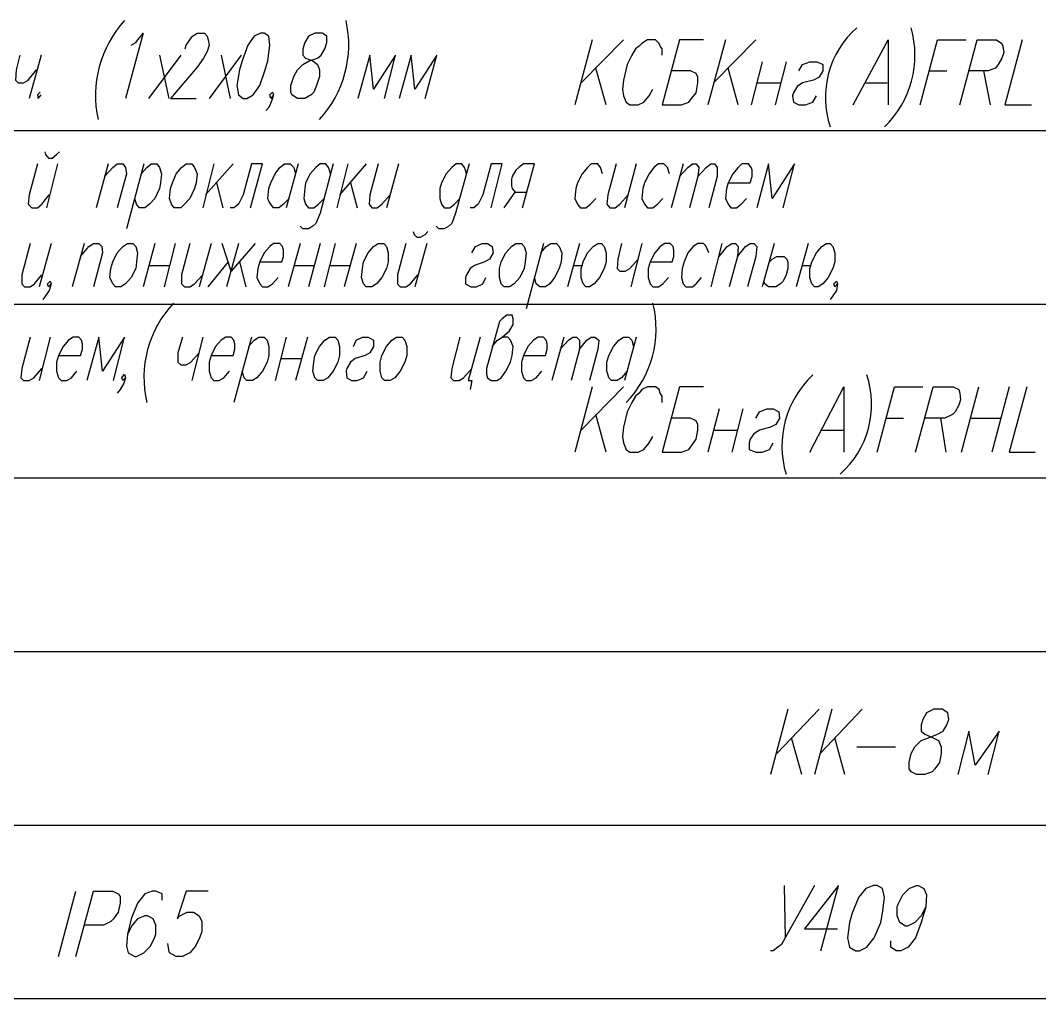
# Model space of a CAD drawing. Header units: millimetres. Extents: x 2185 to 4647, y 1259 to 2456.
# Drawn here: x 3273.4 to 3343.9, y 1748.8 to 1816.4 of the extents above; entities that cross this region are included whole.
import ezdxf

# ---------------------------------------------------------------- set-up
doc = ezdxf.new("R2010")
doc.units = ezdxf.units.MM
doc.layers.add('PDF _0', color=7, linetype='Continuous')
doc.layers.add('PDF _Текст.', color=7, linetype='Continuous')

msp = doc.modelspace()

# ---------------------------------------------------------------- linework, layer by layer
at = {"layer": 'PDF _0', "lineweight": 25}
for points in [[(3167.153, 1808.815), (3444.848, 1808.815)], [(3167.153, 1796.813), (3444.848, 1796.813)], [(3167.153, 1784.811), (3444.848, 1784.811)], [(3167.153, 1772.809), (3444.848, 1772.809)], [(3167.153, 1760.807), (3444.848, 1760.807)], [(3167.153, 1748.805), (3444.848, 1748.805)]]:
    msp.add_lwpolyline(points, dxfattribs=at)
at = {"layer": 'PDF _Текст.', "lineweight": 25}
for points in [[(3281.076, 1814.72), (3281.394, 1814.911), (3281.902, 1815.546), (3280.695, 1811.037)], [(3284.823, 1814.466), (3284.886, 1814.72), (3285.14, 1815.101), (3285.331, 1815.355), (3285.648, 1815.546), (3286.156, 1815.546), (3286.347, 1815.355), (3286.41, 1815.101), (3286.474, 1814.72), (3286.347, 1814.276), (3286.093, 1813.831), (3285.648, 1813.196), (3283.807, 1811.037), (3285.585, 1811.037)], [(3312.954, 1815.101), (3311.748, 1810.593)], [(3315.113, 1815.101), (3312.192, 1812.117)], [(3317.78, 1814.022), (3317.78, 1814.466), (3317.653, 1814.657), (3317.59, 1814.847), (3317.336, 1815.101), (3316.764, 1815.101), (3316.383, 1814.847), (3316.193, 1814.657), (3315.939, 1814.466), (3315.685, 1814.022), (3315.367, 1813.387), (3315.113, 1812.307), (3315.05, 1811.672), (3315.113, 1811.228), (3315.304, 1810.783), (3315.558, 1810.593), (3316.129, 1810.593), (3316.51, 1810.783), (3316.891, 1811.228), (3317.145, 1811.672)], [(3320.638, 1815.101), (3318.987, 1815.101), (3317.78, 1810.593), (3319.114, 1810.593), (3319.622, 1810.783), (3319.813, 1811.037), (3320.13, 1811.418), (3320.257, 1812.117), (3320.257, 1812.498), (3320.13, 1812.752), (3319.749, 1812.942), (3318.415, 1812.942)], [(3322.162, 1815.101), (3320.956, 1810.593)], [(3324.258, 1815.101), (3321.337, 1812.117)], [(3330.989, 1810.593), (3333.402, 1815.101), (3333.402, 1810.593)], [(3335.625, 1810.593), (3336.831, 1815.101), (3338.8, 1815.101)], [(3338.355, 1810.593), (3339.562, 1815.101), (3340.895, 1815.101), (3341.276, 1814.847), (3341.34, 1814.657), (3341.403, 1814.212), (3341.276, 1813.831), (3341.022, 1813.387), (3340.832, 1813.133), (3340.324, 1812.942), (3338.99, 1812.942)], [(3342.673, 1815.101), (3341.467, 1810.593), (3343.308, 1810.593)], [(3273.392, 1814.022), (3273.138, 1813.006), (3273.075, 1812.307), (3273.265, 1812.117), (3273.646, 1812.117), (3273.964, 1812.307), (3274.535, 1813.006)], [(3274.853, 1814.022), (3274.027, 1811.037)], [(3284.505, 1814.022), (3282.283, 1811.037)], [(3283.045, 1814.022), (3283.68, 1811.037)], [(3288.696, 1814.022), (3286.474, 1811.037)], [(3287.299, 1814.022), (3287.934, 1811.037)], [(3298.603, 1811.037), (3299.365, 1814.022), (3297.841, 1811.672), (3297.587, 1814.022), (3296.761, 1811.037)], [(3301.397, 1811.037), (3302.222, 1814.022), (3300.698, 1811.672), (3300.444, 1814.022), (3299.619, 1811.037)], [(3324.702, 1813.577), (3323.94, 1810.593)], [(3326.353, 1813.577), (3325.591, 1810.593)], [(3327.242, 1812.942), (3327.496, 1813.387), (3328.004, 1813.577), (3328.512, 1813.577), (3328.893, 1813.387), (3328.893, 1812.942), (3328.639, 1812.498), (3328.258, 1812.307), (3327.496, 1812.117), (3327.115, 1811.863), (3326.861, 1811.418), (3326.798, 1811.228), (3326.861, 1810.783), (3327.242, 1810.593), (3327.687, 1810.593), (3328.195, 1810.783), (3328.449, 1811.228)], [(3313.907, 1810.593), (3313.208, 1813.133)], [(3323.051, 1810.593), (3322.353, 1813.133)], [(3336.26, 1812.942), (3337.466, 1812.942)], [(3340.006, 1812.942), (3340.451, 1810.593)], [(3274.789, 1811.482), (3274.599, 1811.291), (3274.662, 1811.037), (3274.853, 1811.291)], [(3290.919, 1811.291), (3290.729, 1811.037), (3290.665, 1811.291), (3290.856, 1811.482), (3290.919, 1811.291), (3290.792, 1810.847), (3290.602, 1810.402), (3290.411, 1810.212)], [(3324.321, 1812.117), (3325.972, 1812.117)], [(3331.814, 1812.117), (3333.338, 1812.117)], [(3275.107, 1807.354), (3275.17, 1807.164), (3275.361, 1806.91), (3275.615, 1806.91), (3275.932, 1807.164), (3276.123, 1807.354)], [(3274.599, 1806.529), (3274.027, 1804.37), (3273.964, 1803.735), (3274.218, 1803.481), (3274.599, 1803.481), (3274.916, 1803.735), (3275.424, 1804.37)], [(3275.996, 1806.529), (3275.234, 1803.481)], [(3279.489, 1806.529), (3278.663, 1803.481)], [(3279.235, 1805.64), (3279.806, 1806.275), (3280.124, 1806.529), (3280.505, 1806.529), (3280.695, 1806.275), (3280.759, 1805.83), (3280.124, 1803.481)], [(3281.965, 1806.529), (3280.759, 1802.02)], [(3281.775, 1805.83), (3282.156, 1806.275), (3282.473, 1806.529), (3282.854, 1806.529), (3283.045, 1806.275), (3283.172, 1805.83), (3283.108, 1805.195), (3283.045, 1804.814), (3282.727, 1804.116), (3282.346, 1803.735), (3282.029, 1803.481), (3281.648, 1803.481), (3281.457, 1803.735), (3281.33, 1804.116)], [(3286.791, 1806.529), (3286.029, 1803.481)], [(3288.125, 1806.529), (3286.22, 1804.37)], [(3289.331, 1803.481), (3290.157, 1806.529), (3289.395, 1806.529), (3288.823, 1804.37), (3288.506, 1803.735), (3288.188, 1803.481), (3287.934, 1803.481)], [(3291.999, 1804.116), (3291.618, 1803.735), (3291.3, 1803.481), (3290.919, 1803.481), (3290.729, 1803.735), (3290.602, 1803.925), (3290.538, 1804.116), (3290.602, 1804.814), (3290.729, 1805.195), (3291.046, 1805.83), (3291.364, 1806.275), (3291.681, 1806.529), (3292.062, 1806.529), (3292.316, 1806.275), (3292.443, 1805.83)], [(3292.634, 1806.529), (3291.808, 1803.481)], [(3295.047, 1806.529), (3294.158, 1803.1), (3293.84, 1802.401), (3293.65, 1802.21), (3293.332, 1802.02), (3292.951, 1802.02), (3292.761, 1802.21)], [(3294.856, 1805.83), (3294.793, 1806.084), (3294.729, 1806.275), (3294.539, 1806.529), (3294.158, 1806.529), (3293.84, 1806.275), (3293.459, 1805.83), (3293.142, 1805.195), (3293.078, 1804.814), (3293.015, 1804.116), (3293.142, 1803.735), (3293.332, 1803.481), (3293.713, 1803.481), (3294.031, 1803.735), (3294.412, 1804.116)], [(3296.063, 1806.529), (3295.301, 1803.481)], [(3297.333, 1806.529), (3295.491, 1804.37)], [(3298.158, 1806.529), (3297.587, 1804.37), (3297.523, 1803.735), (3297.714, 1803.481), (3298.095, 1803.481), (3298.412, 1803.735), (3298.984, 1804.37)], [(3299.555, 1806.529), (3298.73, 1803.481)], [(3304.445, 1806.529), (3303.492, 1803.1), (3303.238, 1802.401), (3303.048, 1802.21), (3302.73, 1802.02), (3302.349, 1802.02), (3302.159, 1802.21)], [(3304.254, 1805.83), (3304.191, 1806.084), (3304.127, 1806.275), (3303.937, 1806.529), (3303.556, 1806.529), (3303.238, 1806.275), (3302.857, 1805.83), (3302.54, 1805.195), (3302.413, 1804.814), (3302.413, 1804.116), (3302.54, 1803.735), (3302.73, 1803.481), (3303.111, 1803.481), (3303.429, 1803.735), (3303.81, 1804.116)], [(3305.969, 1803.481), (3306.731, 1806.529), (3305.969, 1806.529), (3305.398, 1804.37), (3305.08, 1803.735), (3304.762, 1803.481), (3304.508, 1803.481)], [(3308.128, 1803.481), (3308.954, 1806.529), (3308.192, 1806.529), (3307.874, 1806.275), (3307.684, 1806.084), (3307.43, 1805.64), (3307.366, 1805.449), (3307.366, 1805.005), (3307.43, 1804.814), (3307.62, 1804.56), (3308.446, 1804.56)], [(3313.653, 1805.83), (3313.526, 1806.275), (3313.335, 1806.529), (3312.891, 1806.529), (3312.637, 1806.275), (3312.256, 1805.83), (3311.938, 1805.195), (3311.811, 1804.814), (3311.748, 1804.116), (3311.938, 1803.735), (3312.129, 1803.481), (3312.51, 1803.481), (3312.827, 1803.735), (3313.208, 1804.116)], [(3314.605, 1806.529), (3314.034, 1804.37), (3313.97, 1803.735), (3314.161, 1803.481), (3314.542, 1803.481), (3314.859, 1803.735), (3315.431, 1804.37)], [(3316.002, 1806.529), (3315.177, 1803.481)], [(3318.288, 1805.83), (3318.161, 1806.275), (3317.907, 1806.529), (3317.526, 1806.529), (3317.209, 1806.275), (3316.891, 1805.83), (3316.574, 1805.195), (3316.447, 1804.814), (3316.383, 1804.116), (3316.574, 1803.735), (3316.764, 1803.481), (3317.145, 1803.481), (3317.463, 1803.735), (3317.844, 1804.116)], [(3319.241, 1806.529), (3318.415, 1803.481)], [(3318.987, 1805.64), (3319.559, 1806.275), (3319.876, 1806.529), (3320.13, 1806.529), (3320.321, 1806.275), (3320.257, 1805.64), (3319.686, 1803.481)], [(3320.257, 1805.64), (3320.829, 1806.275), (3321.146, 1806.529), (3321.4, 1806.529), (3321.591, 1806.275), (3321.591, 1805.64), (3321.019, 1803.481)], [(3322.353, 1805.195), (3323.877, 1805.195), (3324.004, 1805.64), (3324.004, 1806.084), (3323.94, 1806.275), (3323.75, 1806.529), (3323.305, 1806.529), (3323.051, 1806.275), (3322.67, 1805.83), (3322.353, 1805.195), (3322.226, 1804.814), (3322.162, 1804.116), (3322.353, 1803.735), (3322.543, 1803.481), (3322.924, 1803.481), (3323.242, 1803.735), (3323.623, 1804.116)], [(3326.163, 1803.481), (3326.925, 1806.529), (3325.401, 1804.116), (3325.147, 1806.529), (3324.321, 1803.481)], [(3286.982, 1805.195), (3287.426, 1803.481)], [(3296.253, 1805.195), (3296.698, 1803.481)], [(3306.858, 1803.481), (3307.62, 1804.56)], [(3300.571, 1801.829), (3300.635, 1801.639), (3300.825, 1801.448), (3301.079, 1801.448), (3301.397, 1801.639), (3301.587, 1801.829)], [(3274.091, 1801.004), (3273.519, 1798.845), (3273.519, 1798.21), (3273.71, 1798.019), (3274.091, 1798.019), (3274.408, 1798.21), (3274.916, 1798.845)], [(3275.551, 1801.004), (3274.726, 1798.019)], [(3277.838, 1801.004), (3277.012, 1798.019)], [(3277.584, 1800.115), (3278.155, 1800.813), (3278.473, 1801.004), (3278.854, 1801.004), (3279.044, 1800.813), (3279.108, 1800.369), (3278.473, 1798.019)], [(3282.727, 1801.004), (3281.902, 1798.019)], [(3284.124, 1801.004), (3283.362, 1798.019)], [(3285.14, 1801.004), (3284.569, 1798.845), (3284.569, 1798.21), (3284.759, 1798.019), (3285.14, 1798.019), (3285.458, 1798.21), (3286.029, 1798.845)], [(3286.601, 1801.004), (3285.775, 1798.019)], [(3289.649, 1801.004), (3287.998, 1799.099), (3287.363, 1801.004)], [(3288.506, 1801.004), (3287.68, 1798.019)], [(3289.966, 1799.734), (3291.491, 1799.734), (3291.618, 1800.115), (3291.618, 1800.559), (3291.554, 1800.813), (3291.364, 1801.004), (3290.919, 1801.004), (3290.665, 1800.813), (3290.284, 1800.369), (3289.966, 1799.734), (3289.839, 1799.289), (3289.776, 1798.654), (3289.966, 1798.21), (3290.157, 1798.019), (3290.538, 1798.019), (3290.856, 1798.21), (3291.237, 1798.654)], [(3292.761, 1801.004), (3291.935, 1798.019)], [(3294.158, 1801.004), (3293.332, 1798.019)], [(3295.174, 1801.004), (3294.412, 1798.019)], [(3296.634, 1801.004), (3295.809, 1798.019)], [(3300.063, 1801.004), (3299.492, 1798.845), (3299.492, 1798.21), (3299.682, 1798.019), (3300.063, 1798.019), (3300.381, 1798.21), (3300.889, 1798.845)], [(3301.524, 1801.004), (3300.698, 1798.019)], [(3304.635, 1800.369), (3304.889, 1800.813), (3305.334, 1801.004), (3305.715, 1801.004), (3306.033, 1800.813), (3306.096, 1800.369), (3305.842, 1799.924), (3305.525, 1799.734), (3304.826, 1799.48), (3304.508, 1799.289), (3304.254, 1798.845), (3304.191, 1798.654), (3304.191, 1798.21), (3304.572, 1798.019), (3304.953, 1798.019), (3305.398, 1798.21), (3305.588, 1798.654)], [(3309.589, 1801.004), (3308.382, 1796.495)], [(3309.398, 1800.369), (3309.779, 1800.813), (3310.097, 1801.004), (3310.478, 1801.004), (3310.668, 1800.813), (3310.859, 1800.369), (3310.795, 1799.734), (3310.668, 1799.289), (3310.351, 1798.654), (3310.033, 1798.21), (3309.716, 1798.019), (3309.335, 1798.019), (3309.081, 1798.21), (3308.954, 1798.654)], [(3312.065, 1801.004), (3311.24, 1798.019)], [(3311.621, 1799.48), (3312.256, 1799.48), (3312.319, 1799.734), (3312.637, 1800.369), (3313.018, 1800.813), (3313.335, 1801.004), (3313.589, 1801.004), (3313.78, 1800.813), (3313.907, 1800.369), (3313.907, 1799.734), (3313.78, 1799.289), (3313.462, 1798.654), (3313.081, 1798.21), (3312.764, 1798.019), (3312.51, 1798.019), (3312.319, 1798.21), (3312.192, 1798.654), (3312.192, 1799.289), (3312.256, 1799.48)], [(3314.986, 1801.004), (3314.732, 1799.924), (3314.669, 1799.289), (3314.859, 1799.099), (3315.24, 1799.099), (3315.558, 1799.289), (3316.129, 1799.924)], [(3316.383, 1801.004), (3315.621, 1798.019)], [(3316.955, 1799.734), (3318.479, 1799.734), (3318.606, 1800.115), (3318.606, 1800.559), (3318.542, 1800.813), (3318.352, 1801.004), (3317.971, 1801.004), (3317.653, 1800.813), (3317.272, 1800.369), (3316.955, 1799.734), (3316.828, 1799.289), (3316.828, 1798.654), (3316.955, 1798.21), (3317.145, 1798.019), (3317.526, 1798.019), (3317.844, 1798.21), (3318.225, 1798.654)], [(3321.019, 1800.369), (3320.829, 1800.813), (3320.638, 1801.004), (3320.257, 1801.004), (3319.94, 1800.813), (3319.559, 1800.369), (3319.304, 1799.734), (3319.177, 1799.289), (3319.114, 1798.654), (3319.241, 1798.21), (3319.432, 1798.019), (3319.876, 1798.019), (3320.13, 1798.21), (3320.511, 1798.654)], [(3321.908, 1801.004), (3321.146, 1798.019)], [(3321.718, 1800.115), (3322.289, 1800.813), (3322.607, 1801.004), (3322.861, 1801.004), (3323.051, 1800.813), (3322.988, 1800.115), (3322.416, 1798.019)], [(3322.988, 1800.115), (3323.559, 1800.813), (3323.877, 1801.004), (3324.131, 1801.004), (3324.321, 1800.813), (3324.258, 1800.115), (3323.686, 1798.019)], [(3325.528, 1801.004), (3324.702, 1798.019)], [(3327.877, 1801.004), (3327.052, 1798.019)], [(3327.433, 1799.48), (3328.068, 1799.48), (3328.131, 1799.734), (3328.449, 1800.369), (3328.83, 1800.813), (3329.147, 1801.004), (3329.401, 1801.004), (3329.592, 1800.813), (3329.719, 1800.369), (3329.719, 1799.734), (3329.592, 1799.289), (3329.274, 1798.654), (3328.893, 1798.21), (3328.576, 1798.019), (3328.322, 1798.019), (3328.131, 1798.21), (3328.004, 1798.654), (3328.004, 1799.289), (3328.068, 1799.48)], [(3282.346, 1799.48), (3283.743, 1799.48)], [(3286.41, 1798.019), (3287.807, 1799.734)], [(3288.569, 1799.734), (3289.014, 1798.019)], [(3292.38, 1799.48), (3293.777, 1799.48)], [(3294.793, 1799.48), (3296.19, 1799.48)], [(3325.21, 1799.734), (3325.401, 1799.924), (3325.718, 1800.115), (3326.099, 1800.115), (3326.226, 1800.115), (3326.417, 1799.924), (3326.48, 1799.734), (3326.48, 1799.289), (3326.353, 1798.845), (3326.163, 1798.4), (3325.972, 1798.21), (3325.655, 1798.019), (3325.147, 1798.019), (3324.893, 1798.21), (3324.829, 1798.4)], [(3275.551, 1798.21), (3275.361, 1798.019), (3275.297, 1798.21), (3275.488, 1798.4), (3275.551, 1798.21), (3275.424, 1797.765), (3275.17, 1797.384), (3274.98, 1797.13)], [(3329.909, 1798.21), (3329.719, 1798.019), (3329.655, 1798.21), (3329.846, 1798.4), (3329.909, 1798.21), (3329.846, 1797.765), (3329.592, 1797.384), (3329.401, 1797.13)], [(3306.033, 1793.892), (3306.414, 1794.336), (3306.731, 1794.527), (3307.239, 1794.971), (3307.493, 1795.416), (3307.493, 1795.797), (3307.43, 1796.051), (3307.049, 1796.051), (3306.731, 1795.797), (3306.541, 1795.606), (3305.652, 1792.368), (3305.652, 1791.987), (3305.715, 1791.733), (3305.969, 1791.542), (3306.35, 1791.542), (3306.668, 1791.733), (3306.985, 1792.177), (3307.303, 1792.812), (3307.43, 1793.257), (3307.493, 1793.892), (3307.303, 1794.336), (3307.112, 1794.527), (3306.731, 1794.527)], [(3274.091, 1794.527), (3273.519, 1792.368), (3273.456, 1791.733), (3273.646, 1791.542), (3274.027, 1791.542), (3274.345, 1791.733), (3274.916, 1792.368)], [(3275.488, 1794.527), (3274.726, 1791.542)], [(3276.06, 1793.257), (3277.584, 1793.257), (3277.711, 1793.701), (3277.711, 1794.082), (3277.647, 1794.336), (3277.457, 1794.527), (3277.076, 1794.527), (3276.758, 1794.336), (3276.377, 1793.892), (3276.06, 1793.257), (3275.932, 1792.812), (3275.932, 1792.177), (3276.06, 1791.733), (3276.25, 1791.542), (3276.631, 1791.542), (3276.949, 1791.733), (3277.33, 1792.177)], [(3279.87, 1791.542), (3280.632, 1794.527), (3279.108, 1792.177), (3278.854, 1794.527), (3278.028, 1791.542)], [(3284.632, 1794.527), (3284.315, 1793.447), (3284.315, 1792.812), (3284.505, 1792.622), (3284.886, 1792.622), (3285.204, 1792.812), (3285.775, 1793.447)], [(3286.029, 1794.527), (3285.267, 1791.542)], [(3286.601, 1793.257), (3288.125, 1793.257), (3288.252, 1793.701), (3288.252, 1794.082), (3288.188, 1794.336), (3287.998, 1794.527), (3287.617, 1794.527), (3287.299, 1794.336), (3286.918, 1793.892), (3286.601, 1793.257), (3286.474, 1792.812), (3286.474, 1792.177), (3286.601, 1791.733), (3286.791, 1791.542), (3287.172, 1791.542), (3287.49, 1791.733), (3287.871, 1792.177)], [(3289.395, 1794.527), (3288.188, 1790.018)], [(3289.204, 1793.892), (3289.585, 1794.336), (3289.903, 1794.527), (3290.284, 1794.527), (3290.475, 1794.336), (3290.602, 1793.892), (3290.602, 1793.257), (3290.475, 1792.812), (3290.157, 1792.177), (3289.776, 1791.733), (3289.458, 1791.542), (3289.077, 1791.542), (3288.887, 1791.733), (3288.76, 1792.177)], [(3291.808, 1794.527), (3291.046, 1791.542)], [(3293.269, 1794.527), (3292.443, 1791.542)], [(3296.444, 1793.892), (3296.634, 1794.336), (3297.079, 1794.527), (3297.46, 1794.527), (3297.841, 1794.336), (3297.841, 1793.892), (3297.587, 1793.447), (3297.269, 1793.257), (3296.571, 1793.066), (3296.253, 1792.812), (3295.999, 1792.368), (3295.936, 1792.177), (3295.999, 1791.733), (3296.317, 1791.542), (3296.698, 1791.542), (3297.142, 1791.733), (3297.396, 1792.177)], [(3303.81, 1794.527), (3303.238, 1792.368), (3303.175, 1791.733), (3303.365, 1791.542), (3303.746, 1791.542), (3304.064, 1791.733), (3304.635, 1792.368)], [(3305.207, 1794.527), (3304.381, 1791.542), (3304.635, 1791.542), (3304.508, 1790.907)], [(3308.192, 1793.257), (3309.716, 1793.257), (3309.843, 1793.701), (3309.843, 1794.082), (3309.779, 1794.336), (3309.589, 1794.527), (3309.208, 1794.527), (3308.89, 1794.336), (3308.509, 1793.892), (3308.192, 1793.257), (3308.065, 1792.812), (3308.065, 1792.177), (3308.192, 1791.733), (3308.382, 1791.542), (3308.763, 1791.542), (3309.081, 1791.733), (3309.462, 1792.177)], [(3310.986, 1794.527), (3310.16, 1791.542)], [(3310.732, 1793.701), (3311.303, 1794.336), (3311.621, 1794.527), (3311.875, 1794.527), (3312.065, 1794.336), (3312.065, 1793.701), (3311.494, 1791.542)], [(3312.065, 1793.701), (3312.573, 1794.336), (3312.891, 1794.527), (3313.145, 1794.527), (3313.399, 1794.336), (3313.335, 1793.701), (3312.764, 1791.542)], [(3315.367, 1792.177), (3314.986, 1791.733), (3314.669, 1791.542), (3314.288, 1791.542), (3314.097, 1791.733), (3314.034, 1791.987), (3313.97, 1792.177), (3313.97, 1792.812), (3314.097, 1793.257), (3314.415, 1793.892), (3314.796, 1794.336), (3315.113, 1794.527), (3315.494, 1794.527), (3315.685, 1794.336), (3315.812, 1793.892)], [(3316.002, 1794.527), (3315.177, 1791.542)], [(3291.427, 1793.066), (3292.824, 1793.066)], [(3280.695, 1791.733), (3280.505, 1791.542), (3280.441, 1791.733), (3280.632, 1791.987), (3280.695, 1791.733), (3280.568, 1791.352), (3280.314, 1790.907), (3280.124, 1790.653)], [(3312.954, 1791.098), (3311.748, 1786.589)], [(3315.113, 1791.098), (3312.192, 1788.113)], [(3317.78, 1790.018), (3317.78, 1790.463), (3317.653, 1790.653), (3317.59, 1790.907), (3317.336, 1791.098), (3316.764, 1791.098), (3316.383, 1790.907), (3316.193, 1790.653), (3315.939, 1790.463), (3315.685, 1790.018), (3315.367, 1789.383), (3315.113, 1788.303), (3315.05, 1787.668), (3315.113, 1787.224), (3315.304, 1786.779), (3315.558, 1786.589), (3316.129, 1786.589), (3316.51, 1786.779), (3316.891, 1787.224), (3317.145, 1787.668)], [(3320.638, 1791.098), (3318.987, 1791.098), (3317.78, 1786.589), (3319.114, 1786.589), (3319.622, 1786.779), (3319.813, 1787.033), (3320.13, 1787.478), (3320.257, 1788.113), (3320.257, 1788.494), (3320.13, 1788.748), (3319.749, 1788.939), (3318.415, 1788.939)], [(3328.004, 1786.589), (3330.354, 1791.098), (3330.354, 1786.589)], [(3332.64, 1786.589), (3333.847, 1791.098), (3335.815, 1791.098)], [(3335.307, 1786.589), (3336.514, 1791.098), (3337.911, 1791.098), (3338.292, 1790.907), (3338.355, 1790.653), (3338.419, 1790.209), (3338.292, 1789.828), (3338.038, 1789.383), (3337.847, 1789.193), (3337.339, 1788.939), (3335.942, 1788.939)], [(3338.482, 1786.589), (3339.689, 1791.098)], [(3341.784, 1791.098), (3340.578, 1786.589)], [(3342.991, 1791.098), (3341.784, 1786.589), (3343.562, 1786.589)], [(3313.907, 1786.589), (3313.208, 1789.193)], [(3321.718, 1789.574), (3320.956, 1786.589)], [(3323.369, 1789.574), (3322.607, 1786.589)], [(3324.258, 1788.939), (3324.512, 1789.383), (3325.02, 1789.574), (3325.464, 1789.574), (3325.845, 1789.383), (3325.909, 1788.939), (3325.655, 1788.494), (3325.274, 1788.303), (3324.512, 1788.113), (3324.131, 1787.859), (3323.877, 1787.478), (3323.813, 1787.224), (3323.813, 1786.779), (3324.258, 1786.589), (3324.702, 1786.589), (3325.21, 1786.779), (3325.464, 1787.224)], [(3333.275, 1788.939), (3334.482, 1788.939)], [(3337.022, 1788.939), (3337.403, 1786.589)], [(3339.117, 1788.939), (3341.213, 1788.939)], [(3321.337, 1788.113), (3322.988, 1788.113)], [(3328.83, 1788.113), (3330.354, 1788.113)], [(3326.48, 1768.808), (3325.274, 1764.3)], [(3328.639, 1768.808), (3325.718, 1765.76)], [(3329.528, 1768.808), (3328.322, 1764.3)], [(3331.624, 1768.808), (3328.703, 1765.76)], [(3340.324, 1764.3), (3341.086, 1767.284), (3339.435, 1764.935), (3338.99, 1767.284), (3338.228, 1764.3)], [(3327.433, 1764.3), (3326.734, 1766.84)], [(3330.417, 1764.3), (3329.719, 1766.84)], [(3331.243, 1766.205), (3333.91, 1766.205)], [(3328.322, 1756.616), (3326.29, 1752.996), (3326.036, 1752.552), (3325.782, 1752.361), (3325.464, 1752.107), (3325.274, 1752.107)], [(3326.226, 1756.616), (3326.29, 1752.996)], [(3328.766, 1752.107), (3329.973, 1756.616), (3327.623, 1753.631), (3329.909, 1753.631)], [(3336.006, 1755.155), (3335.688, 1754.52), (3335.244, 1754.076), (3334.736, 1753.822), (3334.609, 1753.822), (3334.228, 1754.076), (3334.037, 1754.52), (3334.037, 1755.155), (3334.101, 1755.346), (3334.418, 1755.981), (3334.863, 1756.425), (3335.371, 1756.616), (3335.498, 1756.616), (3335.879, 1756.425), (3336.069, 1755.981), (3336.006, 1755.155), (3335.688, 1754.076), (3335.307, 1752.996), (3334.799, 1752.361), (3334.291, 1752.107), (3333.974, 1752.107), (3333.592, 1752.361), (3333.592, 1752.806)], [(3276.06, 1751.726), (3277.266, 1756.235)], [(3277.266, 1751.726), (3278.473, 1756.235), (3279.806, 1756.235), (3280.187, 1756.044), (3280.314, 1755.854), (3280.314, 1755.409), (3280.187, 1754.774), (3279.87, 1754.33), (3279.679, 1754.139), (3279.171, 1753.885), (3277.838, 1753.885)], [(3283.235, 1755.6), (3283.235, 1756.044), (3282.791, 1756.235), (3282.537, 1756.235), (3282.029, 1756.044), (3281.521, 1755.409), (3281.076, 1754.33), (3280.822, 1753.25), (3280.759, 1752.425), (3280.886, 1751.98), (3281.33, 1751.726), (3281.457, 1751.726), (3281.965, 1751.98), (3282.41, 1752.425), (3282.727, 1753.06), (3282.791, 1753.25), (3282.791, 1753.885), (3282.6, 1754.33), (3282.219, 1754.52), (3282.029, 1754.52), (3281.521, 1754.33), (3281.14, 1753.885), (3280.822, 1753.25)], [(3286.41, 1756.235), (3284.886, 1756.235), (3284.251, 1754.33), (3284.442, 1754.52), (3284.95, 1754.774), (3285.394, 1754.774), (3285.775, 1754.52), (3285.966, 1754.139), (3285.966, 1753.441), (3285.839, 1753.06), (3285.521, 1752.425), (3285.14, 1751.98), (3284.632, 1751.726), (3284.188, 1751.726), (3283.743, 1751.98), (3283.68, 1752.171), (3283.616, 1752.615)]]:
    msp.add_lwpolyline(points, dxfattribs=at)
for points in [[(3290.03, 1815.546), (3289.585, 1815.355), (3289.141, 1814.72), (3288.76, 1813.641), (3288.569, 1813.006), (3288.379, 1811.926), (3288.506, 1811.291), (3288.823, 1811.037), (3289.077, 1811.037), (3289.522, 1811.291), (3289.966, 1811.926), (3290.347, 1813.006), (3290.538, 1813.641), (3290.665, 1814.72), (3290.602, 1815.355), (3290.284, 1815.546)], [(3293.777, 1815.546), (3293.332, 1815.355), (3293.078, 1814.911), (3292.951, 1814.466), (3292.951, 1814.022), (3293.142, 1813.831), (3293.65, 1813.641), (3293.967, 1813.387), (3294.094, 1813.006), (3294.094, 1812.561), (3293.904, 1811.926), (3293.713, 1811.482), (3293.523, 1811.291), (3293.078, 1811.037), (3292.57, 1811.037), (3292.189, 1811.291), (3292.126, 1811.482), (3292.126, 1811.926), (3292.316, 1812.561), (3292.57, 1813.006), (3292.951, 1813.387), (3293.396, 1813.641), (3293.967, 1813.831), (3294.221, 1814.022), (3294.475, 1814.466), (3294.602, 1814.911), (3294.602, 1815.355), (3294.285, 1815.546)], [(3284.886, 1806.529), (3285.267, 1806.529), (3285.458, 1806.275), (3285.648, 1805.83), (3285.585, 1805.195), (3285.458, 1804.814), (3285.14, 1804.116), (3284.759, 1803.735), (3284.505, 1803.481), (3284.061, 1803.481), (3283.87, 1803.735), (3283.743, 1804.116), (3283.807, 1804.814), (3283.934, 1805.195), (3284.188, 1805.83), (3284.569, 1806.275)], [(3280.822, 1801.004), (3281.203, 1801.004), (3281.394, 1800.813), (3281.521, 1800.369), (3281.457, 1799.734), (3281.394, 1799.289), (3281.076, 1798.654), (3280.695, 1798.21), (3280.378, 1798.019), (3279.997, 1798.019), (3279.806, 1798.21), (3279.616, 1798.654), (3279.679, 1799.289), (3279.806, 1799.734), (3280.124, 1800.369), (3280.505, 1800.813)], [(3298.158, 1801.004), (3298.539, 1801.004), (3298.73, 1800.813), (3298.857, 1800.369), (3298.857, 1799.734), (3298.73, 1799.289), (3298.412, 1798.654), (3298.031, 1798.21), (3297.714, 1798.019), (3297.333, 1798.019), (3297.142, 1798.21), (3297.015, 1798.654), (3297.079, 1799.289), (3297.142, 1799.734), (3297.46, 1800.369), (3297.841, 1800.813)], [(3307.684, 1801.004), (3308.065, 1801.004), (3308.255, 1800.813), (3308.382, 1800.369), (3308.319, 1799.734), (3308.255, 1799.289), (3307.938, 1798.654), (3307.557, 1798.21), (3307.239, 1798.019), (3306.858, 1798.019), (3306.668, 1798.21), (3306.541, 1798.654), (3306.541, 1799.289), (3306.668, 1799.734), (3306.985, 1800.369), (3307.366, 1800.813)], [(3294.793, 1794.527), (3295.174, 1794.527), (3295.364, 1794.336), (3295.491, 1793.892), (3295.491, 1793.257), (3295.364, 1792.812), (3295.047, 1792.177), (3294.666, 1791.733), (3294.348, 1791.542), (3293.967, 1791.542), (3293.777, 1791.733), (3293.65, 1792.177), (3293.713, 1792.812), (3293.777, 1793.257), (3294.094, 1793.892), (3294.475, 1794.336)], [(3299.428, 1794.527), (3299.809, 1794.527), (3300, 1794.336), (3300.127, 1793.892), (3300.127, 1793.257), (3300, 1792.812), (3299.682, 1792.177), (3299.301, 1791.733), (3298.984, 1791.542), (3298.603, 1791.542), (3298.412, 1791.733), (3298.285, 1792.177), (3298.285, 1792.812), (3298.412, 1793.257), (3298.73, 1793.892), (3299.111, 1794.336)], [(3336.577, 1768.808), (3336.069, 1768.554), (3335.815, 1768.11), (3335.688, 1767.729), (3335.688, 1767.284), (3335.942, 1767.094), (3336.514, 1766.84), (3336.895, 1766.649), (3337.085, 1766.205), (3337.085, 1765.76), (3336.958, 1765.125), (3336.641, 1764.681), (3336.45, 1764.49), (3335.942, 1764.3), (3335.371, 1764.3), (3334.99, 1764.49), (3334.863, 1764.681), (3334.863, 1765.125), (3334.99, 1765.76), (3335.244, 1766.205), (3335.688, 1766.649), (3336.196, 1766.84), (3336.831, 1767.094), (3337.212, 1767.284), (3337.466, 1767.729), (3337.593, 1768.11), (3337.53, 1768.554), (3337.149, 1768.808)], [(3332.386, 1756.616), (3331.878, 1756.425), (3331.37, 1755.79), (3330.925, 1754.711), (3330.735, 1754.076), (3330.608, 1752.996), (3330.735, 1752.361), (3331.179, 1752.107), (3331.433, 1752.107), (3331.941, 1752.361), (3332.449, 1752.996), (3332.894, 1754.076), (3333.021, 1754.711), (3333.148, 1755.79), (3333.021, 1756.425), (3332.64, 1756.616)]]:
    msp.add_lwpolyline(points, close=True, dxfattribs=at)
for centre, radius, start, end in [((3286.313, 1811.233), 7.703, 137.52097, 192.41817), ((3288.5, 1814.755), 7.623, 317.21103, 12.72811), ((3335.505, 1811.106), 6.435, 131.48038, 198.45876), ((3328.436, 1814.01), 6.828, 313.63629, 16.30285), ((3289.526, 1791.715), 7.563, 136.97145, 192.96768), ((3310.133, 1795.083), 7.238, 315.59339, 14.34575), ((3332.832, 1787.002), 6.762, 133.2941, 196.64504), ((3325.796, 1789.897), 6.471, 311.69239, 18.24675)]:
    msp.add_arc(centre, radius, start, end, dxfattribs=at)

doc.saveas('drawing.dxf')
